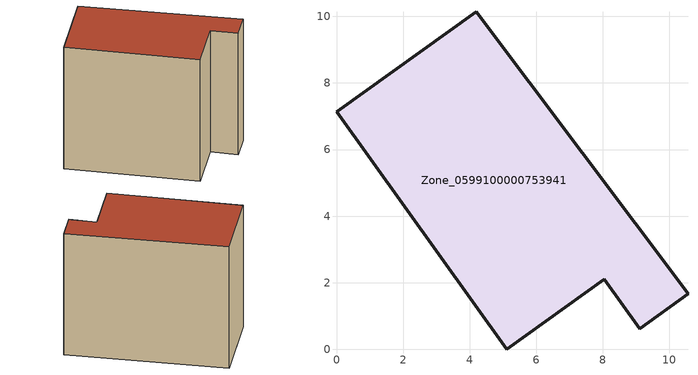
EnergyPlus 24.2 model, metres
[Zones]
Zone_0599100000753941
 floor ground (C_G): 0,7.14 4.2,10.14 10.56,1.67 9.11,0.62 8.05,2.1 5.11,0 z0
 wall outside (C_F): 4.2,10.14 0,7.14 5.11,0 8.05,2.1 9.11,0.62 10.56,1.67 4.2,10.14 z0:8.96
 roof outside (C_R): 10.56,1.67 4.2,10.14 0,7.14 5.11,0 8.05,2.1 9.11,0.62 z8.96
[BUILDING]
Pand.0599100000753941: North Axis=0; Terrain=City; Loads Convergence Tolerance Value=0.04; Temperature Convergence Tolerance Value=0.4; Solar Distribution=FullExterior; Maximum Number of Warmup Days=25; Minimum Number of Warmup Days=1
[Site:Location]
Rotterdam.The.Hague.AP_ZH_NLD Design_Conditions: Latitude=51.96; Longitude=4.45; Time Zone=1; Elevation=-4.5
[SITE:GROUNDTEMPERATURE:BUILDINGSURFACE]
18, 18, 18, 18, 18, 18, 18, 18, 18, 18, 18, 18
[MATERIAL] Thermal Absorptance=0.9; Solar Absorptance=0.7; Visible Absorptance=0.7
Name | Roughness | Thickness | Conductivity | Density | Specific Heat
G.TI.2006-2014 | MediumSmooth | 0.15 | 0.06 | 540 | 1210
F.TI.2006-2014 | Rough | 0.3 | 0.12 | 1920 | 840
R.TI.2006-2014 | MediumRough | 0.2 | 0.08 | 1500 | 1000
[CONSTRUCTION]
C_G: G.TI.2006-2014
C_F: F.TI.2006-2014
C_R: R.TI.2006-2014
[ZONE]
Zone_0599100000753941: Type=1; Multiplier=1; Ceiling Height=Autocalculate; Volume=Autocalculate; Floor Area=autocalculate; Part of Total Floor Area=Yes
[ZONEINFILTRATION:DESIGNFLOWRATE]
Infil_Zone_0599100000753941: Zone or ZoneList or Space or SpaceList=Zone_0599100000753941; Schedule=AlwaysOn; Design Flow Rate Calculation Method=Flow/Area; Flow Rate per Floor Area=0.0015; Constant Term Coefficient=1; Temperature Term Coefficient=0; Velocity Term Coefficient=0; Velocity Squared Term Coefficient=0
[HVACTEMPLATE:ZONE:IDEALLOADSAIRSYSTEM]
Zone_0599100000753941: Maximum Heating Supply Air Temperature=50; Minimum Cooling Supply Air Temperature=13; Maximum Heating Supply Air Humidity Ratio=0.0156; Minimum Cooling Supply Air Humidity Ratio=0.0077; Heating Limit=NoLimit; Cooling Limit=NoLimit; Dehumidification Control Type=ConstantSensibleHeatRatio; Cooling Sensible Heat Ratio=0.7; Dehumidification Setpoint=60; Humidification Control Type=None; Humidification Setpoint=30; Outdoor Air Method=None; Outdoor Air Flow Rate per Person=0.00944; Outdoor Air Flow Rate per Zone Floor Area=0; Outdoor Air Flow Rate per Zone=0; Demand Controlled Ventilation Type=None; Outdoor Air Economizer Type=NoEconomizer; Heat Recovery Type=None; Sensible Heat Recovery Effectiveness=0.7; Latent Heat Recovery Effectiveness=0.65
[ZONECONTROL:THERMOSTAT]
ThermostatControl_Zone_0599100000753941: Zone or ZoneList=Zone_0599100000753941; Control Type Schedule=DualSetpointControlType; Control 1=Thermostat_Zone_0599100000753941; Temperature Difference Between Cutout And Setpoint=0
[THERMOSTATSETPOINT:DUALSETPOINT]
Thermostat_Zone_0599100000753941: Heating Setpoint Temperature Schedule=HeatingSetpoint_Zone_0599100000753941; Cooling Setpoint Temperature Schedule=CoolingSetpoint_Zone_0599100000753941
[SCHEDULE:COMPACT]
HeatingSetpoint_Zone_0599100000753941: Through: 12/31, For: AllDays, Until: 24:00, 21
CoolingSetpoint_Zone_0599100000753941: Through: 12/31, For: AllDays, Until: 24:00, 24
DualSetpointControlType: Through: 12/31, For: AllDays, Until: 24:00, 4
AlwaysOn: Through: 12/31, For: AllDays, Until: 24:00, 1
